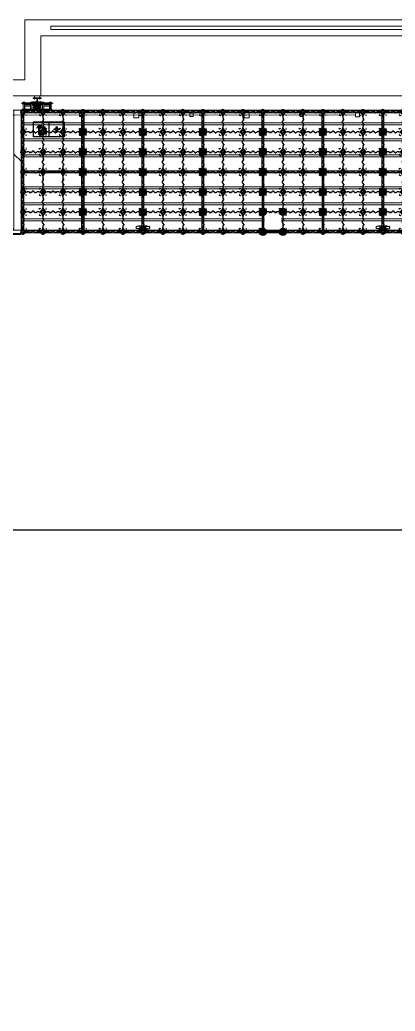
# Model space of a CAD drawing. Header units: millimetres. Extents: x -1612139 to -1282425, y 786067 to 1536390.
# Drawn here: x -1460097 to -1450713, y 959596 to 984386 of the extents above; entities that cross this region are included whole.
import ezdxf

# ---------------------------------------------------------------- set-up
doc = ezdxf.new("R2010")
doc.units = ezdxf.units.MM
doc.header["$LTSCALE"] = 1000
doc.linetypes.add('DOTE', pattern=[2.42, 2, -0.2, 0.02, -0.2])
doc.linetypes.add('HIDDEN', pattern=[0.375, 0.25, -0.125])
doc.layers.get('0').update_dxf_attribs({"linetype": 'CONTINUOUS'})
for name, color, linetype in [('DOTE', 1, 'CONTINUOUS'), ('W- bollard系船栓', 4, 'CONTINUOUS'), ('W-_ANTICOLLISION防撞措施', 6, 'CONTINUOUS'), ('W-FLOAT_BOWL浮筒', 253, 'CONTINUOUS'), ('W-PLASTIC_RAILINGS塑木栏杆', 6, 'CONTINUOUS'), ('W-REVETMENT驳岸', 251, 'CONTINUOUS'), ('W-STEEL_FRAME钢架', 3, 'CONTINUOUS'), ('W-STEEL_KEEL钢龙骨', 5, 'CONTINUOUS'), ('W-WOOD_FLOOR木地板', 30, 'CONTINUOUS'), ('灭火急救箱', 1, 'CONTINUOUS'), ('系船栓', 132, 'CONTINUOUS'), ('钢', 172, 'CONTINUOUS')]:
    doc.layers.add(name, color=color, linetype=linetype)

# ---------------------------------------------------------------- blocks, each defined once
blk = doc.blocks.new('$matou$00000053')
at = {"layer": '系船栓'}
for p, q in [((-90, 40, 0), (90, 40, 0)), ((-70, 30, 0), (70, 30, 0)), ((-70, -30, 0), (-156, -23, 0)), ((-90, -40, 0), (90, -40, 0)), ((-70, -30, 0), (70, -30, 0)), ((70, -30, 0), (156, -23, 0))]:
    blk.add_line(p, q, dxfattribs=at)
at = {"layer": '系船栓', "elevation": 0}
for points in [[(-70, 30), (-156, 23)], [(70, 30), (156, 23)], [(175, 3), (175, -3)]]:
    blk.add_lwpolyline(points, dxfattribs=at)
at = {"layer": '系船栓'}
for centre, radius in [((-55, 0, 0), 15), ((-55, 0, 0), 10), ((55, 0, 0), 15), ((55, 0, 0), 10)]:
    blk.add_circle(centre, radius, dxfattribs=at)
for centre, radius, start, end in [((-152, 0, 0), 23, 98.951, 261.049), ((-85, 0, 0), 40.4, 97.8135, 139.5859), ((85, 0, 0), 40.4, 40.4141, 82.1865), ((152, 0, 0), 23, 278.951, 81.049), ((-85, 0, 0), 40.4, 220.4141, 262.1865), ((85, 0, 0), 40.4, 277.8135, 319.5859)]:
    blk.add_arc(centre, radius, start, end, dxfattribs=at)
blk = doc.blocks.new('$matou$00000031')
h = blk.add_hatch(color=1)
h.dxf.hatch_style = 1
h.paths.add_polyline_path([(-347, 71), (-347, -179), (-247, -179)])
h = blk.add_hatch(color=1)
h.dxf.hatch_style = 1
edge = h.paths.add_edge_path()
edge.add_arc((-52, 127), 108, 196.2965, 205.0439)
edge.add_arc((-64, 121), 94.8, 205.0439, 214.3785)
edge.add_arc((-98, 97), 52.4, 214.3785, 254.5692)
edge.add_arc((-120, 20), 27.9, 18.3701, 74.5692, ccw=False)
edge.add_arc((-122, 19), 30.5, -13.9571, 18.3701, ccw=False)
edge.add_arc((-108, 15), 15.7, 300.4508, 346.0429, ccw=False)
edge.add_arc((-111, 21), 22.4, 267.3708, 300.4508, ccw=False)
edge.add_arc((-111, 31), 32, 239.8196, 267.3708, ccw=False)
edge.add_arc((-95, 57), 62.7, 222.4174, 239.8196, ccw=False)
edge.add_arc((-92, 61), 67.5, 205.6516, 222.4174, ccw=False)
edge.add_arc((-68, 72), 94.3, 195.8057, 205.6516, ccw=False)
edge.add_arc((-44, 79), 119, 187.03, 195.8057, ccw=False)
edge.add_arc((-121, 69), 41.8, 167.9085, 187.03, ccw=False)
edge.add_arc((-82, 61), 81.4, 154.2372, 167.9085, ccw=False)
edge = h.paths.add_edge_path()
edge.add_arc((-47, 63), 120, 200.7545, 208.5371)
edge.add_arc((-101, 34), 57.4, 208.5371, 219.7756)
edge.add_arc((2, 120), 192, 219.7756, 225.0173)
edge.add_arc((-59, 58), 105, 225.0173, 232.1063)
edge.add_arc((-109, -6), 23.7, 232.1063, 271.1094)
edge.add_arc((-109, -47), 16.8, 44.3519, 91.1094, ccw=False)
edge.add_arc((-110, -48), 19.2, 22.6325, 44.3519, ccw=False)
edge.add_arc((-107, -47), 15.1, -1.9435, 22.6325, ccw=False)
edge.add_arc((-102, -47), 10.2, 330.8057, 358.0565, ccw=False)
edge.add_arc((-114, -40), 24.9, 313.4434, 330.8057, ccw=False)
edge.add_arc((-110, -44), 18.4, 267.3708, 313.4434, ccw=False)
edge.add_arc((-109, -28), 35.4, 234.5633, 267.3708, ccw=False)
edge.add_arc((-109, -27), 35.7, 222.2933, 234.5633, ccw=False)
edge.add_arc((-28, 47), 146, 216.228, 222.2933, ccw=False)
edge.add_arc((-86, 4), 73.8, 192.6367, 216.228, ccw=False)
edge.add_arc((-73, 7), 86.8, 170.9128, 192.6367, ccw=False)
edge = h.paths.add_edge_path()
edge.add_arc((-46, -21), 121, 196.1194, 209.7614)
edge.add_arc((-50, -24), 116, 209.7614, 223.6848)
edge.add_arc((-96, -67), 53.4, 223.6848, 259.6161)
edge.add_arc((-108, -134), 14.3, 6.3261, 79.6161, ccw=False)
edge.add_arc((-112, -134), 18.6, -17.8938, 6.3261, ccw=False)
edge.add_arc((-111, -134), 17.6, 317.1511, 342.1062, ccw=False)
edge.add_arc((-113, -132), 20.8, 291.8893, 317.1511, ccw=False)
edge.add_arc((-121, -114), 40.2, 273.7787, 291.8893, ccw=False)
edge.add_arc((-121, -114), 40, 248.9125, 273.7787, ccw=False)
edge.add_arc((-120, -112), 42.5, 224.8175, 248.9125, ccw=False)
edge.add_arc((-125, -117), 35.5, 208.2935, 224.8175, ccw=False)
edge.add_arc((-17, -59), 158, 200.4817, 208.2935, ccw=False)
edge.add_arc((-99, -89), 70.6, 177.3708, 200.4817, ccw=False)
edge.add_arc((-78, -90), 91.3, 157.0783, 177.3708, ccw=False)
h = blk.add_hatch(color=1)
h.dxf.hatch_style = 1
h.paths.add_polyline_path([(248, 20), (248, 90), (288, 90), (288, 20), (358, 20), (358, -20), (288, -20), (288, -90), (248, -90), (248, -20), (178, -20), (178, 20)])
for p, q in [((-532, 265, 0), (529, 265, 0)), ((-1, 265, 0), (-1, -265, 0))]:
    blk.add_line(p, q)
at = {"elevation": 0}
blk.add_lwpolyline([(-532, 265), (532, 265), (532, -265), (-532, -265)], close=True, dxfattribs=at)
at = {"color": 1, "elevation": 0}
for points in [[(-315, 115), (-361, 115), (-361, 95), (-315, 95)], [(-347, 71), (-347, -179), (-247, -179), (-347, 71)], [(-280, 95), (-241, 95), (-241, 115), (-280, 115)], [(-162, -55), (-162, -55)]]:
    blk.add_lwpolyline(points, dxfattribs=at)
for points in [[(-347, 71), (-247, 71), (-247, -179), (-347, -179)], [(-315, 136), (-280, 136), (-280, 71), (-315, 71)], [(248, 20), (248, 90), (288, 90), (288, 20), (358, 20), (358, -20), (288, -20), (288, -90), (248, -90), (248, -20), (178, -20), (178, 20)]]:
    blk.add_lwpolyline(points, close=True, dxfattribs=at)
for points in [[(-155, 96, 0.038186), (-149, 81, 0.040752), (-142, 68, 0.177185), (-112, 47, -0.250251), (-93, 29, -0.141997), (-93, 12, -0.201599), (-100, 2, -0.14535), (-112, -1, -0.120797), (-127, 3, -0.076078), (-142, 15, -0.073285), (-153, 31, -0.042987), (-159, 46, -0.03831), (-162, 64, -0.083628), (-162, 78, -0.059723), (-155, 96)], [(-159, 21, 0.033971), (-152, 6, 0.049077), (-146, -3, 0.022875), (-134, -16, 0.030941), (-124, -25, 0.171845), (-109, -30, -0.206897), (-97, -35, -0.095053), (-93, -41, -0.107646), (-91, -47, -0.119467), (-93, -52, -0.075903), (-97, -58, -0.203782), (-111, -63, -0.144135), (-130, -56, -0.05359), (-135, -51, -0.026471), (-145, -39, -0.103302), (-158, -12, -0.095073), (-159, 21)]]:
    blk.add_lwpolyline(points, format="xyb", close=True, dxfattribs=at)
blk.add_lwpolyline([(-162, -55, 0.059595), (-151, -81, 0.060827), (-134, -104, 0.158077), (-105, -119, -0.331154), (-94, -132, -0.106074), (-94, -140, -0.10932), (-98, -146, -0.110674), (-106, -151, -0.079187), (-118, -154, -0.108927), (-135, -152, -0.105524), (-150, -142, -0.072225), (-156, -134, -0.034099), (-165, -114, -0.101184), (-169, -86, -0.088775), (-162, -55)], format="xyb", dxfattribs=at)
at = {"color": 1}
for centre, radius, start, end in [((-325, 11, 0), 110, 108.7959, 170.8595), ((-329, -14, 0), 113, 106.3658, 158.3757)]:
    blk.add_arc(centre, radius, start, end, dxfattribs=at)
blk = doc.blocks.new('$MT$00000008')
at = {"layer": 'W-FLOAT_BOWL浮筒'}
for p, q in [((-299, 277, 0), (-277, 299, 0)), ((-223, 299, 0), (-195, 271, 0)), ((-101, 250, 0), (-145, 250, 0)), ((-51, 234, 0), (-18, 263, 0)), ((11, 266, 0), (-11, 266, 0)), ((51, 234, 0), (18, 263, 0)), ((145, 250, 0), (101, 250, 0)), ((223, 299, 0), (195, 271, 0)), ((277, 299, 0), (299, 277, 0)), ((-299, 223, 0), (-271, 195, 0)), ((-266, 11, 0), (-266, -11, 0)), ((-234, 51, 0), (-263, 18, 0)), ((-250, 145, 0), (-250, 101, 0)), ((-234, 79, 0), (-247, 95, 0)), ((-231, 57, 0), (-231, 73, 0)), ((-195, 229, 0), (-229, 195, 0)), ((-79, 234, 0), (-95, 247, 0)), ((-57, 231, 0), (-73, 231, 0)), ((57, 231, 0), (73, 231, 0)), ((79, 234, 0), (95, 247, 0)), ((195, 229, 0), (229, 195, 0)), ((231, 8, 0), (231, -8, 0)), ((263, 47, 0), (234, 14, 0)), ((250, 145, 0), (250, 101, 0)), ((263, 83, 0), (253, 95, 0)), ((266, 54, 0), (266, 76, 0)), ((299, 223, 0), (271, 195, 0)), ((-299, -223, 0), (-271, -195, 0)), ((-234, -51, 0), (-263, -18, 0)), ((-250, -101, 0), (-250, -145, 0)), ((-234, -79, 0), (-247, -95, 0)), ((-231, -57, 0), (-231, -73, 0)), ((-229, -195, 0), (-195, -229, 0)), ((-47, -263, 0), (-14, -234, 0)), ((8, -231, 0), (-8, -231, 0)), ((47, -263, 0), (14, -234, 0)), ((229, -195, 0), (195, -229, 0)), ((263, -47, 0), (234, -14, 0)), ((250, -101, 0), (250, -145, 0)), ((263, -83, 0), (253, -95, 0)), ((266, -54, 0), (266, -76, 0)), ((299, -223, 0), (271, -195, 0)), ((-277, -299, 0), (-299, -277, 0)), ((-223, -299, 0), (-195, -271, 0)), ((-101, -250, 0), (-145, -250, 0)), ((-83, -263, 0), (-95, -253, 0)), ((-54, -266, 0), (-76, -266, 0)), ((54, -266, 0), (76, -266, 0)), ((83, -263, 0), (95, -253, 0)), ((145, -250, 0), (101, -250, 0)), ((223, -299, 0), (195, -271, 0)), ((299, -277, 0), (277, -299, 0))]:
    blk.add_line(p, q, dxfattribs=at)
for centre in [(-170, 170, 0), (157, 185, 0), (165, 174, 0), (174, 165, 0), (185, 157, 0), (-174, -165, 0), (-165, -174, 0), (161, -179, 0), (170, -170, 0), (179, -161, 0)]:
    blk.add_circle(centre, 3.5, dxfattribs=at)
for centre, radius, start, end in [((-272, 250, 0), 38, 135, 225), ((-274, 250, 0), 7, 90, 270), ((-250, 272, 0), 38, 45, 135), ((-250, 250, 0), 25, 106.2602, 163.7398), ((-250, 274, 0), 7, 0, 180), ((-250, 250, 0), 25, 16.2602, 73.7398), ((-226, 250, 0), 7, 270, 90), ((-145, 320, 0), 70, 225, 270), ((-145, 180, 0), 70, 90, 135), ((-101, 240, 0), 10, 47.7263, 90), ((-11, 256, 0), 10, 90, 132.2737), ((11, 256, 0), 10, 47.7263, 90), ((101, 240, 0), 10, 90, 132.2737), ((145, 320, 0), 70, 270, 315), ((145, 180, 0), 70, 45, 90), ((226, 250, 0), 7, 90, 270), ((250, 272, 0), 38, 45, 135), ((250, 250, 0), 25, 106.2602, 163.7398), ((250, 274, 0), 7, 0, 180), ((250, 250, 0), 25, 16.2602, 73.7398), ((274, 250, 0), 7, 270, 90), ((272, 250, 0), 38, 315, 45), ((-250, 250, 0), 25, 196.2602, 253.7398), ((-320, 145, 0), 70, 0, 45), ((-256, 11, 0), 10, 137.7263, 180), ((-250, 226, 0), 7, 180, 0), ((-180, 145, 0), 70, 135, 180), ((-240, 101, 0), 10, 180, 222.2737), ((-250, 250, 0), 25, 286.2602, 343.7398), ((-241, 73, 0), 10, 0, 42.2737), ((-241, 57, 0), 10, 317.7263, 0), ((-73, 241, 0), 10, 227.7263, 270), ((-57, 241, 0), 10, 270, 312.2737), ((57, 241, 0), 10, 227.7263, 270), ((73, 241, 0), 10, 270, 312.2737), ((250, 250, 0), 25, 196.2602, 253.7398), ((180, 145, 0), 70, 0, 45), ((241, 8, 0), 10, 137.7263, 180), ((250, 226, 0), 7, 180, 0), ((320, 145, 0), 70, 135, 180), ((260, 101, 0), 10, 180, 222.2737), ((250, 250, 0), 25, 286.2602, 343.7398), ((256, 76, 0), 10, 0, 42.2737), ((256, 54, 0), 10, 317.7263, 0), ((-272, -250, 0), 38, 135, 225), ((-274, -250, 0), 7, 90, 270), ((-250, -250, 0), 25, 106.2602, 163.7398), ((-320, -145, 0), 70, 315, 0), ((-256, -11, 0), 10, 180, 222.2737), ((-250, -226, 0), 7, 0, 180), ((-240, -101, 0), 10, 137.7263, 180), ((-180, -145, 0), 70, 180, 225), ((-250, -250, 0), 25, 16.2602, 73.7398), ((-241, -57, 0), 10, 0, 42.2737), ((-241, -73, 0), 10, 317.7263, 0), ((-226, -250, 0), 7, 270, 90), ((-145, -180, 0), 70, 225, 270), ((-8, -241, 0), 10, 90, 132.2737), ((8, -241, 0), 10, 47.7263, 90), ((145, -180, 0), 70, 270, 315), ((226, -250, 0), 7, 90, 270), ((250, -250, 0), 25, 106.2602, 163.7398), ((180, -145, 0), 70, 315, 0), ((241, -8, 0), 10, 180, 222.2737), ((250, -226, 0), 7, 0, 180), ((260, -101, 0), 10, 137.7263, 180), ((320, -145, 0), 70, 180, 225), ((250, -250, 0), 25, 16.2602, 73.7398), ((256, -54, 0), 10, 0, 42.2737), ((256, -76, 0), 10, 317.7263, 0), ((274, -250, 0), 7, 270, 90), ((272, -250, 0), 38, 315, 45), ((-250, -272, 0), 38, 225, 315), ((-250, -250, 0), 25, 196.2602, 253.7398), ((-250, -274, 0), 7, 180, 0), ((-250, -250, 0), 25, 286.2602, 343.7398), ((-145, -320, 0), 70, 90, 135), ((-101, -260, 0), 10, 47.7263, 90), ((-76, -256, 0), 10, 227.7263, 270), ((-54, -256, 0), 10, 270, 312.2737), ((54, -256, 0), 10, 227.7263, 270), ((76, -256, 0), 10, 270, 312.2737), ((101, -260, 0), 10, 90, 132.2737), ((145, -320, 0), 70, 45, 90), ((250, -272, 0), 38, 225, 315), ((250, -250, 0), 25, 196.2602, 253.7398), ((250, -274, 0), 7, 180, 0), ((250, -250, 0), 25, 286.2602, 343.7398)]:
    blk.add_arc(centre, radius, start, end, dxfattribs=at)
blk = doc.blocks.new('314124')
at = {"layer": 'W-FLOAT_BOWL浮筒', "color": 2}
for p, q in [((219093, -277048, 0), (218986, -276942, 0)), ((219097, -277046, 0), (218989, -276937, 0)), ((219114, -277034, 0), (219001, -276921, 0)), ((219117, -277030, 0), (219004, -276917, 0)), ((219129, -277014, 0), (219021, -276906, 0)), ((219131, -277009, 0), (219025, -276903, 0))]:
    blk.add_line(p, q, dxfattribs=at)
for radius in [90, 80, 2]:
    blk.add_circle((219059, -276976, 0), radius, dxfattribs=at)
blk = doc.blocks.new('sf')
at = {"layer": 'W-STEEL_FRAME钢架', "elevation": 0}
blk.add_lwpolyline([(-1554708, 1052345), (-1554658, 1052345), (-1554658, 1049364), (-1554706, 1049364)], close=True, dxfattribs=at)
at = {"layer": 'W-FLOAT_BOWL浮筒', "color": 2}
for p in [(-1773742, 1328840, 0), (-1773742, 1328340, 0), (-1773742, 1327840, 0), (-1773742, 1327340, 0), (-1773742, 1326840, 0)]:
    blk.add_blockref('314124', p, dxfattribs=at)
blk = doc.blocks.new('轨道1')
at = {"layer": 'DOTE', "lineweight": 0}
for p, q in [((-70, -19), (-70, 40)), ((-70, 20), (-70, -39)), ((70, -19), (70, 40)), ((70, 20), (70, -39)), ((-387, -138), (402, -138)), ((-100, -240), (100, -240))]:
    blk.add_line(p, q, dxfattribs=at)
at = {"layer": '钢', "lineweight": 0}
for p, q in [((-80, 0), (-80, -14)), ((-60, 0), (-60, -14)), ((60, 0), (60, -14)), ((80, 0), (80, -14)), ((-19, -186), (-100, -186)), ((-100, -186), (-100, -200)), ((-50, -229), (50, -229)), ((-50, -240), (50, -240)), ((-47, -210), (-47, -270)), ((47, -210), (47, -270)), ((-370, -285), (370, -285)), ((-370, -285), (-370, -328)), ((-370, -328), (370, -328)), ((-50, -251), (50, -251)), ((370, -285), (370, -328))]:
    blk.add_line(p, q, dxfattribs=at)
for points in [[(-100, -200), (100, -200), (100, -186), (20, -186, -0.414214), (5, -171), (5, -29, -0.414214), (20, -14), (100, -14), (100, 0), (-100, 0)], [(-4, -171), (-4, -29, 0.414214), (-19, -14), (-100, -14), (-100, 0)]]:
    blk.add_lwpolyline(points, format="xyb", dxfattribs=at)
for points in [[(-375, -126), (-20, -126), (-20, -150), (-375, -150)], [(-350, -105), (-310, -105), (-310, -285), (-350, -285)], [(-310, -205), (-310, -165), (-170, -165), (-170, -205)], [(-170, -105), (-130, -105), (-130, -285), (-170, -285)], [(-110, -98), (-16, -98), (-13, -101), (-13, -175), (-16, -178), (-110, -178), (-113, -175), (-113, -101)], [(-100, -232), (100, -232), (100, -248), (-100, -248)], [(-92, -225), (-52, -225), (-52, -285), (-92, -285)], [(-47, -210), (47, -210), (50, -213), (50, -267), (47, -270), (-47, -270), (-50, -267), (-50, -213)], [(110, -98), (16, -98), (13, -101), (13, -175), (16, -178), (110, -178), (113, -175), (113, -101)], [(375, -126), (20, -126), (20, -150), (375, -150)], [(93, -225), (53, -225), (53, -285), (93, -285)], [(170, -105), (130, -105), (130, -285), (170, -285)], [(310, -205), (310, -165), (170, -165), (170, -205)], [(350, -105), (310, -105), (310, -285), (350, -285)]]:
    blk.add_lwpolyline(points, close=True, dxfattribs=at)
at = {"layer": '钢', "linetype": 'HIDDEN', "lineweight": 0, "ltscale": 50}
for points in [[(-346, -105), (-314, -105), (-314, -285), (-346, -285)], [(-310, -201), (-310, -169), (-170, -169), (-170, -201)], [(-166, -105), (-134, -105), (-134, -285), (-166, -285)], [(-88, -225), (-56, -225), (-56, -285), (-88, -285)], [(89, -225), (57, -225), (57, -285), (89, -285)], [(166, -105), (134, -105), (134, -285), (166, -285)], [(310, -201), (310, -169), (170, -169), (170, -201)], [(346, -105), (314, -105), (314, -285), (346, -285)]]:
    blk.add_lwpolyline(points, close=True, dxfattribs=at)
at = {"layer": '钢', "lineweight": 0}
blk.add_arc((-19, -171), 15, 270, 0, dxfattribs=at)

msp = doc.modelspace()

# ---------------------------------------------------------------- hatches: boundary and pattern name
at = {"layer": 'W-WOOD_FLOOR木地板', "lineweight": 0, "ltscale": 100}
h = msp.add_hatch(dxfattribs=at)
h.set_pattern_fill('DOLMIT', color=256, scale=300, angle=90)
h.set_pattern_definition([(90, (72072.64, -70281.5), (-238.122618, 0), []), (135, (72072.64, -70281.5), (-476.2449, -476.2449), [336.75638, -673.512])])
h.paths.add_polyline_path([(-1484155.1, 979127.8), (-1460064.6, 979127.8), (-1460064.6, 982127.8), (-1462605.2, 982127.8), (-1484155.1, 982127.8)])

# ---------------------------------------------------------------- linework, layer by layer
at = {"layer": 'W- bollard系船栓'}
msp.add_lwpolyline([(-1485452.9, 971632.9), (-1303485.3, 971632.9), (-1303485.3, 786066.8), (-1485452.9, 786066.8)], close=True, dxfattribs=at)
at = {"layer": 'W-_ANTICOLLISION防撞措施', "const_width": 50, "elevation": 0}
msp.add_lwpolyline([(-1484255.1, 980159), (-1484255.1, 979027.8), (-1460064.6, 979027.8)], dxfattribs=at)
at = {"layer": 'W-PLASTIC_RAILINGS塑木栏杆', "lineweight": 0, "const_width": 20, "elevation": 0}
msp.add_lwpolyline([(-1484031.2, 979270), (-1484031.2, 982003.9), (-1451700.8, 982004)], dxfattribs=at)
at = {"layer": 'W-PLASTIC_RAILINGS塑木栏杆', "lineweight": 0, "elevation": 0}
for points in [[(-1458604.6, 982047.8), (-1458524.6, 982047.8), (-1458524.6, 981967.8), (-1458604.6, 981967.8)], [(-1457244.6, 981937.8), (-1457124.6, 981937.8), (-1457124.6, 982057.8), (-1457244.6, 982057.8)], [(-1455764.6, 982047.8), (-1455844.6, 982047.8), (-1455844.6, 981967.8), (-1455764.6, 981967.8)], [(-1453004.6, 982047.8), (-1453084.6, 982047.8), (-1453084.6, 981967.8), (-1453004.6, 981967.8)], [(-1451704.6, 981957.8), (-1451604.6, 981957.8), (-1451604.6, 982057.8), (-1451704.6, 982057.8)]]:
    msp.add_lwpolyline(points, close=True, dxfattribs=at)
at = {"layer": 'W-PLASTIC_RAILINGS塑木栏杆', "lineweight": 0}
msp.add_lwpolyline([(-1454484.6, 981937.8), (-1454364.6, 981937.8), (-1454364.6, 982057.8), (-1454484.6, 982057.8)], close=True, dxfattribs=at)
at = {"layer": 'W-REVETMENT驳岸', "lineweight": 0}
for p, q in [((-1459969.2, 984385.8), (-1449069.2, 984385.8)), ((-1459969.2, 984385.8), (-1459969.2, 982885.8)), ((-1459569.2, 983985.8), (-1449069.2, 983985.8)), ((-1459569.2, 983985.8), (-1459569.2, 982485.8)), ((-1459969.2, 982885.8), (-1486207.1, 982885.8)), ((-1459569.2, 982485.8), (-1486207.1, 982485.8)), ((-1449169.2, 982485.8), (-1459569.2, 982485.8))]:
    msp.add_line(p, q, dxfattribs=at)
msp.add_lwpolyline([(-1439359.2, 984225.8), (-1459319.2, 984225.8), (-1459319.2, 984145.8), (-1439359.2, 984145.8)], close=True, dxfattribs=at)
at = {"layer": 'W-STEEL_FRAME钢架', "linetype": 'DOTE', "lineweight": 0, "ltscale": 100, "elevation": 0}
for points in [[(-1460044.6, 979057.8), (-1435994.2, 979057.8), (-1435994.2, 981093.2), (-1437008.8, 982107.8), (-1460044.6, 982107.8)], [(-1459994.6, 979107.8), (-1436044.2, 979107.8), (-1436044.2, 981072.5), (-1437029.5, 982057.8), (-1459994.6, 982057.8)]]:
    msp.add_lwpolyline(points, close=True, dxfattribs=at)
at = {"layer": 'W-STEEL_FRAME钢架', "lineweight": 0, "elevation": 0}
for points in [[(-1457044.6, 982030.6), (-1456994.6, 982030.6), (-1456995.3, 979049.6), (-1457043.2, 979049.6)], [(-1455544.6, 982034.8), (-1455494.6, 982034.8), (-1455495.3, 979053.8), (-1455543.2, 979053.8)], [(-1454043.9, 982034.8), (-1453993.9, 982034.8), (-1453994.6, 979053.8), (-1454042.5, 979053.8)], [(-1452543.9, 982034.8), (-1452493.9, 982034.8), (-1452494.6, 979053.8), (-1452542.6, 979053.8)], [(-1451044.7, 982034.8), (-1450994.7, 982034.8), (-1450995.4, 979053.8), (-1451043.3, 979053.8)]]:
    msp.add_lwpolyline(points, close=True, dxfattribs=at)
at = {"layer": 'W-STEEL_KEEL钢龙骨', "lineweight": 0, "elevation": 0}
for points in [[(-1436994.4, 981757.8), (-1459986.6, 981757.8), (-1459986.6, 981807.8), (-1437256, 981807.8)], [(-1436052.2, 981357.8), (-1459986.6, 981357.8), (-1459986.6, 981407.8), (-1436052.2, 981407.8)], [(-1436052.2, 980957.8), (-1459986.6, 980957.8), (-1459986.6, 981007.8), (-1436052.2, 981007.8)], [(-1436052.2, 980557.8), (-1459986.6, 980557.8), (-1459986.6, 980607.8), (-1436052.2, 980607.8)], [(-1436052.2, 980157.8), (-1459986.6, 980157.8), (-1459986.6, 980207.8), (-1436052.2, 980207.8)], [(-1436052.2, 979757.8), (-1459986.6, 979757.8), (-1459986.6, 979807.8), (-1436052.2, 979807.8)], [(-1453978.9, 979357.8), (-1459986.6, 979357.8), (-1459986.6, 979407.8), (-1453978.9, 979407.8)], [(-1453560.3, 979407.8), (-1442477.6, 979407.8)], [(-1442477.6, 979357.8), (-1453560.3, 979357.8)]]:
    msp.add_lwpolyline(points, dxfattribs=at)
at = {"layer": 'W-STEEL_KEEL钢龙骨', "lineweight": 0, "ltscale": 100, "elevation": 0}
for points in [[(-1459519.6, 980582.8), (-1459019.6, 980582.8), (-1459019.6, 980082.8), (-1459519.6, 980082.8)], [(-1454019.6, 979582.8), (-1453519.6, 979582.8), (-1453519.6, 979082.8), (-1454019.6, 979082.8)]]:
    msp.add_lwpolyline(points, close=True, dxfattribs=at)
at = {"layer": 'W-WOOD_FLOOR木地板', "lineweight": 0, "ltscale": 100, "elevation": 0}
for points in [[(-1484155.1, 979127.8), (-1460064.6, 979127.8), (-1460064.6, 982127.8), (-1462605.2, 982127.8), (-1484155.1, 982127.8)], [(-1460064.6, 979127.8), (-1435974.2, 979127.8), (-1435974.2, 981641.7), (-1438514.7, 982127.8), (-1460064.6, 982127.8)]]:
    msp.add_lwpolyline(points, close=True, dxfattribs=at)

# ---------------------------------------------------------------- block references
at = {"layer": 'W- bollard系船栓', "lineweight": 0}
for p in [(-1457019.6, 979192.4, 0), (-1451019.6, 979192.4, 0)]:
    msp.add_blockref('$matou$00000053', p, dxfattribs=at)
at = {"layer": 'W-_ANTICOLLISION防撞措施', "lineweight": 0}
msp.add_blockref('轨道1', (-1459664.2, 982435.8, 0), dxfattribs=at)
at = {"layer": 'W-FLOAT_BOWL浮筒', "color": 4, "lineweight": 0}
for p in [(-1459769.6, 981832.8, 0), (-1459269.6, 981832.8, 0), (-1458769.6, 981832.8, 0), (-1458269.6, 981832.8, 0), (-1457769.6, 981832.8, 0), (-1457269.6, 981832.8, 0), (-1456769.6, 981832.8, 0), (-1456269.6, 981832.8, 0), (-1455769.6, 981832.8, 0), (-1455269.6, 981832.8, 0), (-1454769.6, 981832.8, 0), (-1454269.6, 981832.8, 0), (-1453769.6, 981832.8, 0), (-1453269.6, 981832.8, 0), (-1452769.6, 981832.8, 0), (-1452269.6, 981832.8, 0), (-1451769.6, 981832.8, 0), (-1451269.6, 981832.8, 0), (-1450769.6, 981832.8, 0), (-1459769.6, 981332.8, 0), (-1459269.6, 981332.8, 0), (-1458769.6, 981332.8, 0), (-1458769.6, 981332.8, 0), (-1458269.6, 981332.8, 0), (-1457769.6, 981332.8, 0), (-1457269.6, 981332.8, 0), (-1456769.6, 981332.8, 0), (-1456269.6, 981332.8, 0), (-1455769.6, 981332.8, 0), (-1455269.6, 981332.8, 0), (-1454769.6, 981332.8, 0), (-1454269.6, 981332.8, 0), (-1453769.6, 981332.8, 0), (-1453269.6, 981332.8, 0), (-1452769.6, 981332.8, 0), (-1452269.6, 981332.8, 0), (-1451769.6, 981332.8, 0), (-1451269.6, 981332.8, 0), (-1450769.6, 981332.8, 0), (-1459769.6, 980832.8, 0), (-1459269.6, 980832.8, 0), (-1458769.6, 980832.8, 0), (-1458769.6, 980832.8, 0), (-1458269.6, 980832.8, 0), (-1457769.6, 980832.8, 0), (-1457269.6, 980832.8, 0), (-1456769.6, 980832.8, 0), (-1456269.6, 980832.8, 0), (-1455769.6, 980832.8, 0), (-1455269.6, 980832.8, 0), (-1454769.6, 980832.8, 0), (-1454269.6, 980832.8, 0), (-1453769.6, 980832.8, 0), (-1453269.6, 980832.8, 0), (-1452769.6, 980832.8, 0), (-1452269.6, 980832.8, 0), (-1451769.6, 980832.8, 0), (-1451269.6, 980832.8, 0), (-1450769.6, 980832.8, 0), (-1459769.6, 980332.8, 0), (-1458769.6, 980332.8, 0), (-1458769.6, 980332.8, 0), (-1458269.6, 980332.8, 0), (-1457769.6, 980332.8, 0), (-1457269.6, 980332.8, 0), (-1456769.6, 980332.8, 0), (-1456269.6, 980332.8, 0), (-1455769.6, 980332.8, 0), (-1455269.6, 980332.8, 0), (-1454769.6, 980332.8, 0), (-1454269.6, 980332.8, 0), (-1453769.6, 980332.8, 0), (-1453269.6, 980332.8, 0), (-1452769.6, 980332.8, 0), (-1452269.6, 980332.8, 0), (-1451769.6, 980332.8, 0), (-1451269.6, 980332.8, 0), (-1450769.6, 980332.8, 0), (-1459769.6, 979832.8, 0), (-1459269.6, 979832.8, 0), (-1458769.6, 979832.8, 0), (-1458769.6, 979832.8, 0), (-1458269.6, 979832.8, 0), (-1457769.6, 979832.8, 0), (-1457269.6, 979832.8, 0), (-1456769.6, 979832.8, 0), (-1456269.6, 979832.8, 0), (-1455769.6, 979832.8, 0), (-1455269.6, 979832.8, 0), (-1454769.6, 979832.8, 0), (-1454269.6, 979832.8, 0), (-1453769.6, 979832.8, 0), (-1453269.6, 979832.8, 0), (-1452769.6, 979832.8, 0), (-1452269.6, 979832.8, 0), (-1451769.6, 979832.8, 0), (-1451269.6, 979832.8, 0), (-1450769.6, 979832.8, 0), (-1459769.6, 979332.8, 0), (-1459269.6, 979332.8, 0), (-1458769.6, 979332.8, 0), (-1458769.6, 979332.8, 0), (-1458269.6, 979332.8, 0), (-1457769.6, 979332.8, 0), (-1457269.6, 979332.8, 0), (-1456769.6, 979332.8, 0), (-1456269.6, 979332.8, 0), (-1455769.6, 979332.8, 0), (-1455269.6, 979332.8, 0), (-1454769.6, 979332.8, 0), (-1454269.6, 979332.8, 0), (-1453269.6, 979332.8, 0), (-1452769.6, 979332.8, 0), (-1452269.6, 979332.8, 0), (-1451769.6, 979332.8, 0), (-1451269.6, 979332.8, 0), (-1450769.6, 979332.8, 0)]:
    msp.add_blockref('$MT$00000008', p, dxfattribs=at)
at = {"layer": 'W-STEEL_FRAME钢架', "lineweight": 0}
msp.add_blockref('sf', (96163.1, -70281.5), dxfattribs=at)
at = {"layer": 'W-STEEL_FRAME钢架', "color": 2, "lineweight": 0}
for p in [(-1676078.5, 1258554.3, 0), (-1674578.5, 1258558.5, 0), (-1673077.8, 1258558.5, 0), (-1671577.8, 1258558.5, 0), (-1670078.6, 1258558.5, 0), (-1676078.5, 1258054.3, 0), (-1674578.5, 1258058.5, 0), (-1673077.8, 1258058.5, 0), (-1671577.8, 1258058.5, 0), (-1670078.6, 1258058.5, 0), (-1676078.5, 1257554.3, 0), (-1674578.5, 1257558.5, 0), (-1673077.8, 1257558.5, 0), (-1671577.8, 1257558.5, 0), (-1670078.6, 1257558.5, 0), (-1676078.5, 1257054.3, 0), (-1674578.5, 1257058.5, 0), (-1673077.8, 1257058.5, 0), (-1671577.8, 1257058.5, 0), (-1670078.6, 1257058.5, 0), (-1676078.5, 1256554.3, 0), (-1674578.5, 1256558.5, 0), (-1673077.8, 1256558.5, 0), (-1672578.5, 1256558.5, 0), (-1671577.8, 1256558.5, 0), (-1670078.6, 1256558.5, 0), (-1673077.8, 1256058.5, 0), (-1672578.5, 1256058.5, 0)]:
    msp.add_blockref('314124', p, dxfattribs=at)
at = {"layer": '灭火急救箱', "lineweight": 0, "xscale": -0.72, "yscale": -0.72, "zscale": 0.36, "rotation": 180}
msp.add_blockref('$matou$00000031', (-1459369.2, 981646.6, 0), dxfattribs=at)

doc.saveas('drawing.dxf')
